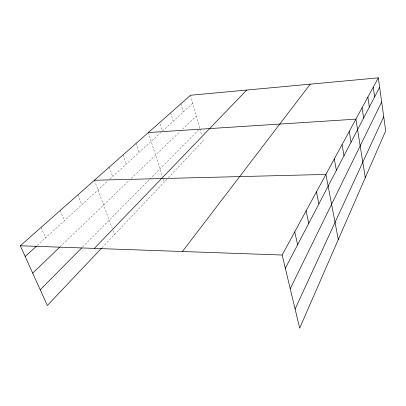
<?xml version="1.0" encoding="UTF-8"?>
<svg xmlns="http://www.w3.org/2000/svg" width="406" height="406" viewBox="0 0 406 406"><rect width="100%" height="100%" fill="white"/><g stroke="black" fill="none" stroke-linecap="round" stroke-linejoin="round"><path stroke-width="0.3" stroke-dasharray="2.03 1.52" d="M102.145 247.609L167.962 178.087M168.388 177.635L203.218 140.841L202.376 137.807M82.55 247.066L149.332 179.67M149.773 179.224L198.529 130.021M60.124 246.772L129.463 180.157M131.245 178.442L180.218 131.397M182.461 129.24L196.286 115.959M37.225 245.498L108.067 180.761M109.899 179.087L162.05 131.432M192.774 103.352L162.501 131.016L159.847 122.379M41.077 227.401L45.568 237.87M60.235 210.46L64.397 220.666M77.957 194.789L81.829 204.741M94.4 180.254L112.223 228.167M113.076 230.466L114.573 234.48M109.26 167.11L112.64 176.58M123.15 154.828L126.322 164.08M136.157 143.328L139.141 152.362M148.368 132.534L162.43 176.732M163.192 179.127L164.141 182.121M170.667 112.817L173.174 121.262M180.873 103.789L183.248 112.056M190.521 95.258L199.671 128.093M199.838 128.702L201.696 135.381"/><path stroke-width="0.61" d="M295.101 309.078L383.736 116.776M290.229 288.747L381.676 101.977M285.337 268.315L379.625 87.3M378.306 77.85L385.7 130.839L299.669 328.149L282.155 255.029L378.306 77.85L190.521 95.258L20.3 245.772L47.345 305.49L101.713 248.061M182.426 251.502L310.265 84.159M94.365 248.391L246.706 90.051M40.23 289.772L81.677 247.944M32.693 273.131L59.677 247.203M25.167 256.516L36.296 246.346M148.368 132.534L355.889 119.161L365.278 177.671M94.4 180.254L325.896 174.428L338.305 239.535M20.3 245.772L282.155 255.029M294.731 231.851L297.623 244.727M306.109 210.887L308.753 223.361M316.452 191.83L318.877 203.924M334.305 158.934L336.376 170.327M342.06 144.643L343.989 155.716M349.236 131.422L351.033 142.191M362.081 107.752L363.659 117.953M367.856 97.115L369.338 107.052M373.251 87.168L374.647 96.856"/></g></svg>
